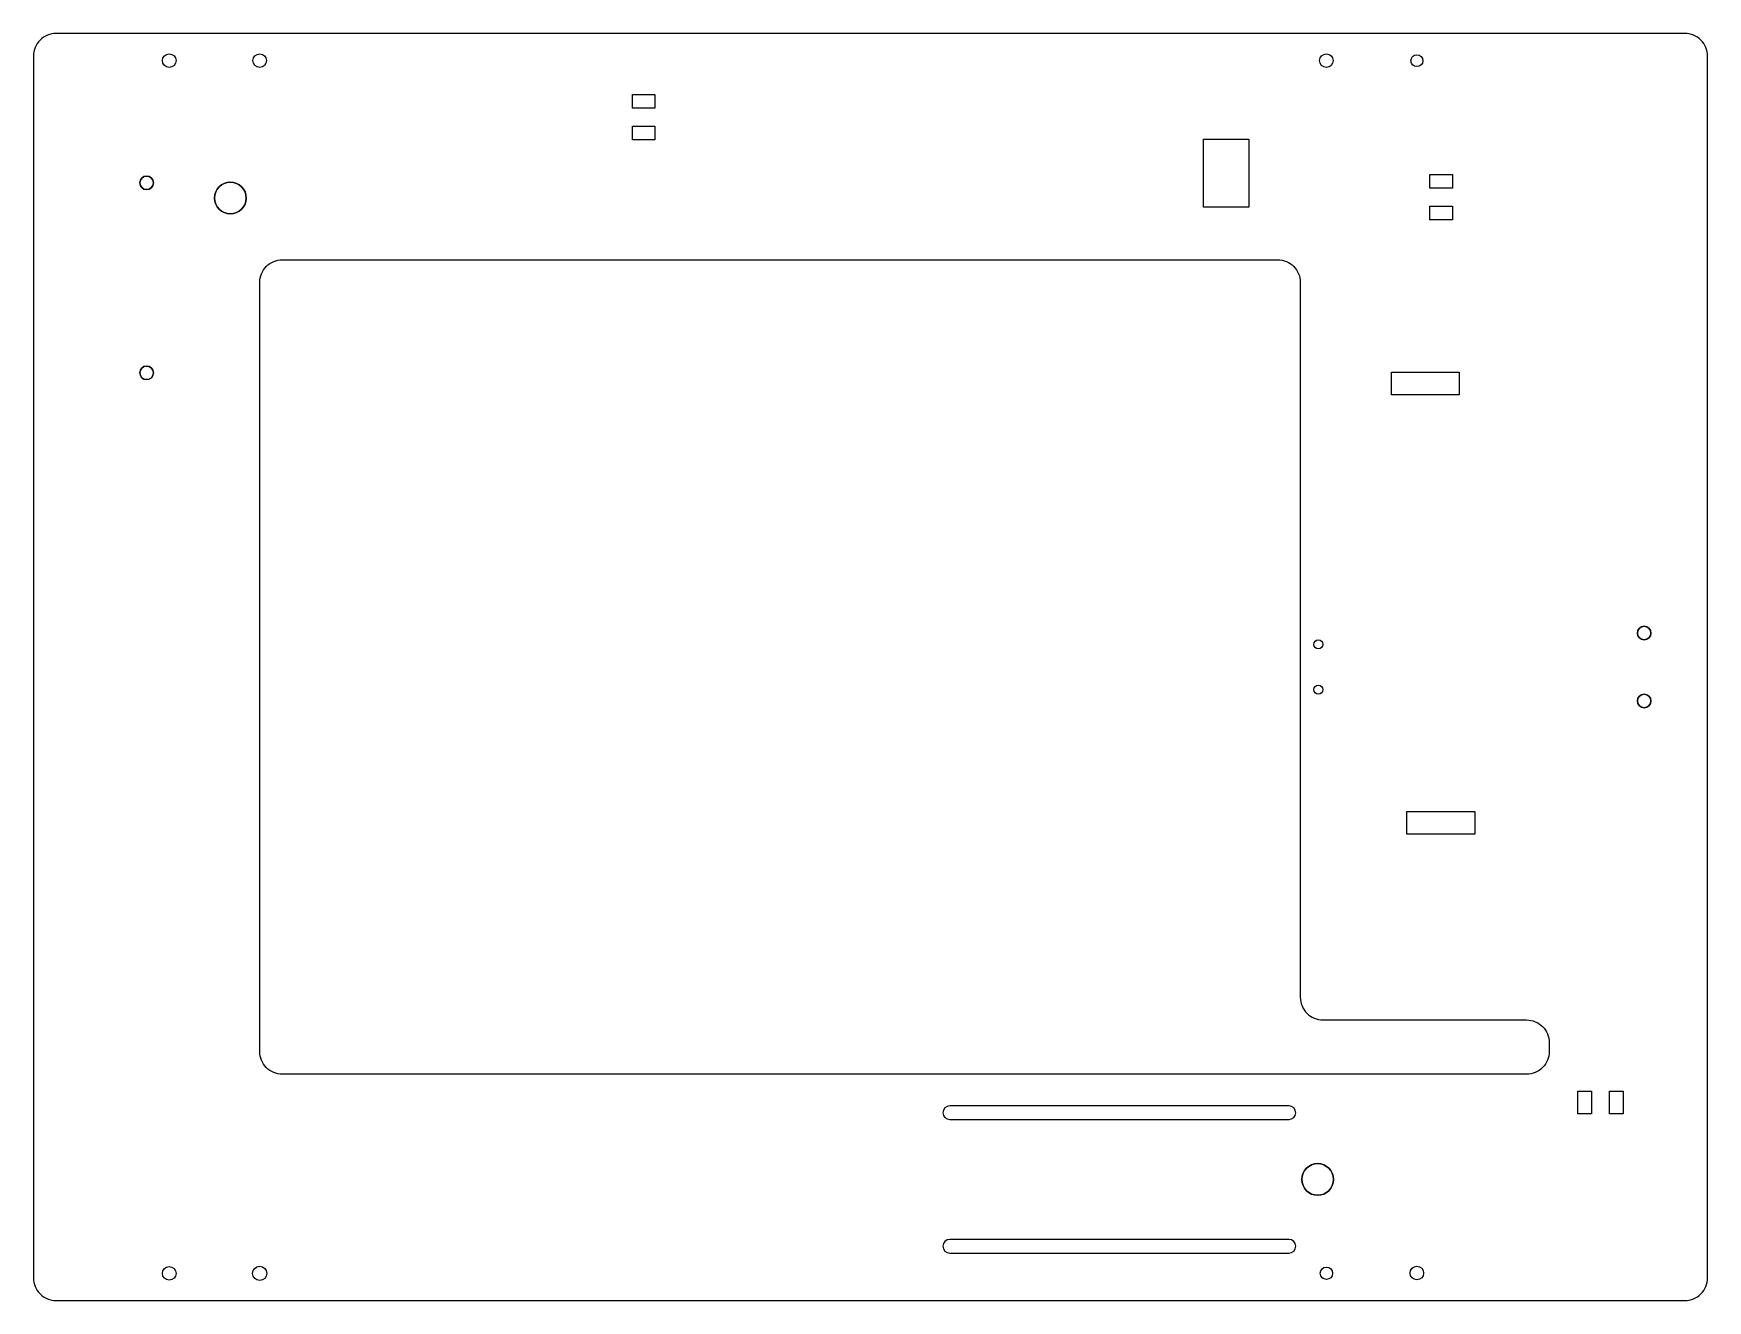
# Model space of a CAD drawing. Header units: millimetres. Extents: x 0 to 370, y -280 to 0.
import ezdxf

# ---------------------------------------------------------------- set-up
doc = ezdxf.new("R2010")
doc.units = ezdxf.units.MM
doc.layers.get('0').update_dxf_attribs({"linetype": 'CONTINUOUS'})

msp = doc.modelspace()

# ---------------------------------------------------------------- linework, layer by layer
for points in [[(0, -5), (0, -275, 0.414214), (5, -280), (365, -280, 0.414214), (370, -275), (370, -5, 0.414214), (365, 0), (5, 0, 0.414214)], [(0, -5), (0, -275, 0.414214), (5, -280), (365, -280, 0.414214), (370, -275), (370, -5, 0.414214), (365, 0), (5, 0, 0.414214)], [(50, -225), (50, -55, -0.414214), (55, -50), (275, -50, -0.414214), (280, -55), (280, -213, 0.414214), (285, -218), (330, -218, -0.414214), (335, -223), (335, -225, -0.414214), (330, -230), (55, -230, -0.414214)], [(50, -225), (50, -55, -0.414214), (55, -50), (275, -50, -0.414214), (280, -55), (280, -213, 0.414214), (285, -218), (330, -218, -0.414214), (335, -223), (335, -225, -0.414214), (330, -230), (55, -230, -0.414214)], [(277.5, -240, 1), (277.5, -237), (202.5, -237, 1), (202.5, -240)], [(277.5, -240, 1), (277.5, -237), (202.5, -237, 1), (202.5, -240)], [(277.5, -269.5, 1), (277.5, -266.5), (202.5, -266.5, 1), (202.5, -269.5)], [(277.5, -269.5, 1), (277.5, -266.5), (202.5, -266.5, 1), (202.5, -269.5)]]:
    msp.add_lwpolyline(points, format="xyb", close=True)
for points in [[(132.36, -16.48), (132.36, -13.48), (137.36, -13.48), (137.36, -16.48)], [(132.36, -16.48), (132.36, -13.48), (137.36, -13.48), (137.36, -16.48)], [(132.36, -23.48), (132.36, -20.48), (137.36, -20.48), (137.36, -23.48)], [(132.36, -23.48), (132.36, -20.48), (137.36, -20.48), (137.36, -23.48)], [(258.6, -38.36), (258.6, -23.36), (268.6, -23.36), (268.6, -38.36)], [(258.6, -38.36), (258.6, -23.36), (268.6, -23.36), (268.6, -38.36)], [(308.6, -34.16), (308.6, -31.16), (313.6, -31.16), (313.6, -34.16)], [(308.6, -34.16), (308.6, -31.16), (313.6, -31.16), (313.6, -34.16)], [(308.6, -41.16), (308.6, -38.16), (313.6, -38.16), (313.6, -41.16)], [(308.6, -41.16), (308.6, -38.16), (313.6, -38.16), (313.6, -41.16)], [(315.13, -74.86), (315.13, -79.86), (300.13, -79.86), (300.13, -74.86)], [(315.13, -74.86), (315.13, -79.86), (300.13, -79.86), (300.13, -74.86)], [(318.55, -171.94), (318.55, -176.94), (303.55, -176.94), (303.55, -171.94)], [(318.55, -171.94), (318.55, -176.94), (303.55, -176.94), (303.55, -171.94)], [(341.36, -238.76), (341.36, -233.76), (344.36, -233.76), (344.36, -238.76)], [(341.36, -238.76), (341.36, -233.76), (344.36, -233.76), (344.36, -238.76)], [(348.36, -238.76), (348.36, -233.76), (351.36, -233.76), (351.36, -238.76)], [(348.36, -238.76), (348.36, -233.76), (351.36, -233.76), (351.36, -238.76)]]:
    msp.add_lwpolyline(points, close=True)
for centre, radius in [((30, -6), 1.5), ((30, -6), 1.5), ((50, -6), 1.5), ((50, -6), 1.5), ((285.76, -6), 1.5), ((285.76, -6), 1.5), ((305.76, -6.01), 1.32), ((305.76, -6.01), 1.32), ((25, -33), 1.5), ((43.53, -36.36), 3.5), ((25, -75), 1.5), ((356, -132.5), 1.5), ((284, -135), 1), ((284, -135), 1), ((284, -145), 1), ((284, -145), 1), ((356, -147.5), 1.5), ((283.85, -253.25), 3.5), ((30, -274), 1.5), ((30, -274), 1.5), ((50, -274), 1.57), ((50, -274), 1.57), ((285.76, -273.99), 1.36), ((285.76, -273.99), 1.36), ((305.76, -273.93), 1.5), ((305.76, -273.93), 1.5)]:
    msp.add_circle(centre, radius)
at = {"extrusion": (0, 0, -1)}
for centre, radius in [((-25, -33), 1.5), ((-43.53, -36.36), 3.5), ((-25, -75), 1.5), ((-356, -132.5), 1.5), ((-356, -147.5), 1.5), ((-283.85, -253.25), 3.5)]:
    msp.add_circle(centre, radius, dxfattribs=at)

doc.saveas('drawing.dxf')
